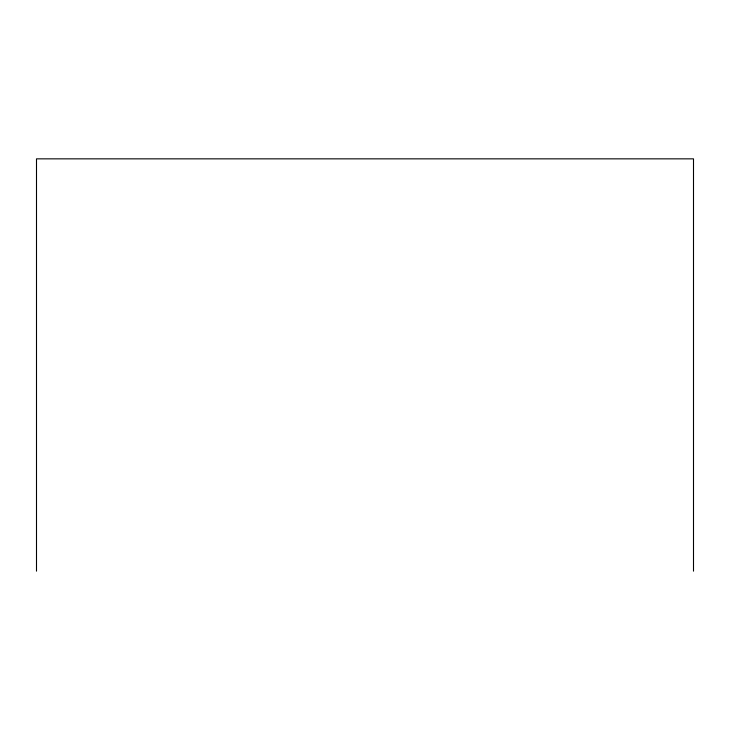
<?xml version="1.0" encoding="UTF-8"?>
<svg xmlns="http://www.w3.org/2000/svg" width="730" height="730" viewBox="0 0 730 730"><rect width="100%" height="100%" fill="white"/><g stroke="black" fill="none" stroke-linecap="round" stroke-linejoin="round"><path stroke-width="1.09" d="M693.5 571.152L693.5 158.848L36.5 158.848L36.5 571.152"/></g></svg>
